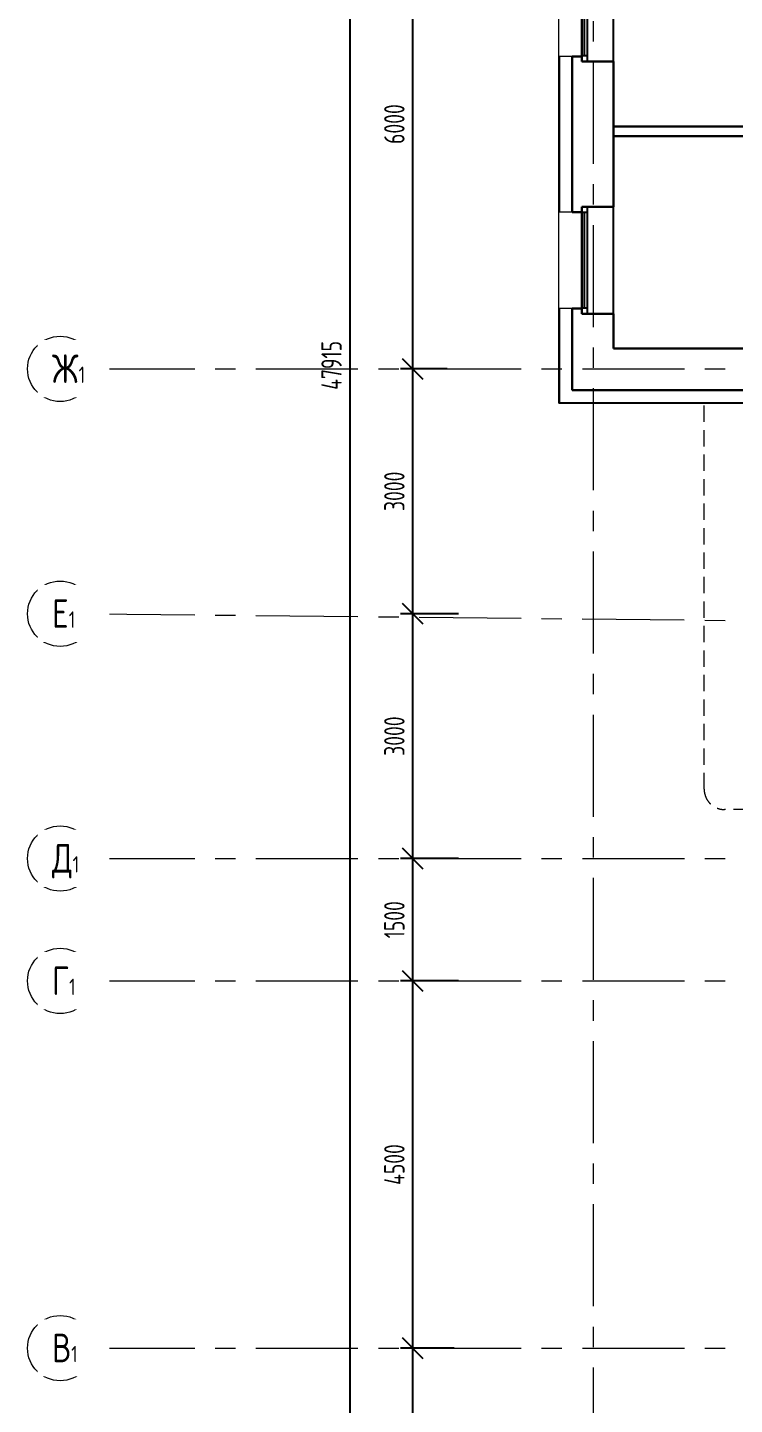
# Model space of a CAD drawing. Header units: millimetres. Extents: x -13407 to 8062823, y -2611 to 109271.
# Drawn here: x -13364 to -4700, y 38705 to 55578 of the extents above; entities that cross this region are included whole.
import ezdxf

# ---------------------------------------------------------------- set-up
doc = ezdxf.new("R2010")
doc.units = ezdxf.units.MM
doc.linetypes.add('ADSK_Штриховая_ш2 п1', pattern=[3, 2, -1])
doc.linetypes.add('CENTER', pattern=[2, 1.25, -0.25, 0.25, -0.25])
for name, color, linetype, lineweight in [('АР_Навесной фасад', 5, 'Continuous', 5), ('АР_Оси', 193, 'Continuous', 9), ('АР_Оси размеры', 164, 'Continuous', 9), ('АР_Перегородки газоблок', 165, 'Continuous', 30), ('АР_Сущ Несущая стена', 202, 'Continuous', 30), ('АР_тонкая линия', 250, 'Continuous', 0)]:
    doc.layers.add(name, color=color, linetype=linetype, lineweight=lineweight)
doc.layers.add('АР_новое окно', color=160, linetype='Continuous')
doc.styles.add('ГОСТ 2.304', font='isocpeur.ttf', dxfattribs={"width": 0.7})
doc.dimstyles.new('СПДС', dxfattribs={"dimscale": 100, "dimtxt": 2.5, "dimasz": 2.5, "dimexe": 1.5, "dimexo": 0, "dimgap": 1, "dimtad": 1, "dimdec": 0, "dimrnd": 1, "dimtxsty": 'ГОСТ 2.304', "dimblk": 'OBLIQUE', "dimcen": 2.5, "dimdle": 1.5, "dimadec": 0, "dimazin": 2, "dimtfac": 0.75, "dimtdec": 0, "dimtmove": 1, "dimatfit": 3, "dimfxl": 1, "dimtolj": 1, "dimarcsym": 1})

# ---------------------------------------------------------------- blocks, each defined once
blk = doc.blocks.new('_Oblique')
at = {"color": 0, "linetype": 'ByBlock', "lineweight": -2}
blk.add_line((-0.5, -0.5), (0.5, 0.5), dxfattribs=at)
blk = doc.blocks.new('*D525')
at = {"layer": 'АР_Оси размеры', "color": 0, "lineweight": -2, "ltscale": 100, "transparency": 16777216}
for p, q in [((-8643, 36245), (-8643, 39545)), ((-8134, 39395), (-8793, 39395)), ((-8301, 36395), (-8793, 36395))]:
    blk.add_line(p, q, dxfattribs=at)
at = {"layer": 'АР_Оси размеры', "color": 0, "lineweight": -2, "ltscale": 100, "transparency": 16777216, "xscale": 250, "yscale": 250, "zscale": 250}
for p, rotation in [((-8643, 39395), 90), ((-8643, 36395), 270)]:
    blk.add_blockref('_Oblique', p, dxfattribs=dict(at, rotation=rotation))
at = {"layer": 'АР_Оси размеры', "color": 0, "ltscale": 100, "transparency": 16777216, "insert": (-8868, 37895), "char_height": 250, "attachment_point": 5, "rotation": 90, "style": 'ГОСТ 2.304'}
blk.add_mtext('\\A1;3000', dxfattribs=at)
blk = doc.blocks.new('*D526')
at = {"layer": 'АР_Оси размеры', "color": 0, "lineweight": -2, "ltscale": 100, "transparency": 16777216}
for p, q in [((-8643, 39245), (-8643, 44045)), ((-8080, 43895), (-8793, 43895)), ((-8134, 39395), (-8793, 39395))]:
    blk.add_line(p, q, dxfattribs=at)
at = {"layer": 'АР_Оси размеры', "color": 0, "lineweight": -2, "ltscale": 100, "transparency": 16777216, "xscale": 250, "yscale": 250, "zscale": 250}
for p, rotation in [((-8643, 43895), 90), ((-8643, 39395), 270)]:
    blk.add_blockref('_Oblique', p, dxfattribs=dict(at, rotation=rotation))
at = {"layer": 'АР_Оси размеры', "color": 0, "ltscale": 100, "transparency": 16777216, "insert": (-8868, 41645), "char_height": 250, "attachment_point": 5, "rotation": 90, "style": 'ГОСТ 2.304'}
blk.add_mtext('\\A1;4500', dxfattribs=at)
blk = doc.blocks.new('*D527')
at = {"layer": 'АР_Оси размеры', "color": 0, "lineweight": -2, "ltscale": 100, "transparency": 16777216}
for p, q in [((-8080, 45395), (-8793, 45395)), ((-8643, 43745), (-8643, 45545)), ((-8080, 43895), (-8793, 43895))]:
    blk.add_line(p, q, dxfattribs=at)
at = {"layer": 'АР_Оси размеры', "color": 0, "lineweight": -2, "ltscale": 100, "transparency": 16777216, "xscale": 250, "yscale": 250, "zscale": 250}
for p, rotation in [((-8643, 45395), 90), ((-8643, 43895), 270)]:
    blk.add_blockref('_Oblique', p, dxfattribs=dict(at, rotation=rotation))
at = {"layer": 'АР_Оси размеры', "color": 0, "ltscale": 100, "transparency": 16777216, "insert": (-8868, 44645), "char_height": 250, "attachment_point": 5, "rotation": 90, "style": 'ГОСТ 2.304'}
blk.add_mtext('\\A1;1500', dxfattribs=at)
blk = doc.blocks.new('*D528')
at = {"layer": 'АР_Оси размеры', "color": 0, "lineweight": -2, "ltscale": 100, "transparency": 16777216}
for p, q in [((-8643, 45245), (-8643, 48545)), ((-8219, 48395), (-8793, 48395)), ((-8080, 45395), (-8793, 45395))]:
    blk.add_line(p, q, dxfattribs=at)
at = {"layer": 'АР_Оси размеры', "color": 0, "lineweight": -2, "ltscale": 100, "transparency": 16777216, "xscale": 250, "yscale": 250, "zscale": 250}
for p, rotation in [((-8643, 48395), 90), ((-8643, 45395), 270)]:
    blk.add_blockref('_Oblique', p, dxfattribs=dict(at, rotation=rotation))
at = {"layer": 'АР_Оси размеры', "color": 0, "ltscale": 100, "transparency": 16777216, "insert": (-8868, 46895), "char_height": 250, "attachment_point": 5, "rotation": 90, "style": 'ГОСТ 2.304'}
blk.add_mtext('\\A1;3000', dxfattribs=at)
blk = doc.blocks.new('*D529')
at = {"layer": 'АР_Оси размеры', "color": 0, "lineweight": -2, "ltscale": 100, "transparency": 16777216}
for p, q in [((-8643, 48245), (-8643, 51545)), ((-8219, 51395), (-8793, 51395)), ((-8080, 48395), (-8793, 48395))]:
    blk.add_line(p, q, dxfattribs=at)
at = {"layer": 'АР_Оси размеры', "color": 0, "lineweight": -2, "ltscale": 100, "transparency": 16777216, "xscale": 250, "yscale": 250, "zscale": 250}
for p, rotation in [((-8643, 51395), 90), ((-8643, 48395), 270)]:
    blk.add_blockref('_Oblique', p, dxfattribs=dict(at, rotation=rotation))
at = {"layer": 'АР_Оси размеры', "color": 0, "ltscale": 100, "transparency": 16777216, "insert": (-8868, 49895), "char_height": 250, "attachment_point": 5, "rotation": 90, "style": 'ГОСТ 2.304'}
blk.add_mtext('\\A1;3000', dxfattribs=at)
blk = doc.blocks.new('*D530')
at = {"layer": 'АР_Оси размеры', "color": 0, "lineweight": -2, "ltscale": 100, "transparency": 16777216}
for p, q in [((-8643, 51245), (-8643, 57545)), ((-7988, 57395), (-8793, 57395)), ((-8219, 51395), (-8793, 51395))]:
    blk.add_line(p, q, dxfattribs=at)
at = {"layer": 'АР_Оси размеры', "color": 0, "lineweight": -2, "ltscale": 100, "transparency": 16777216, "xscale": 250, "yscale": 250, "zscale": 250}
for p, rotation in [((-8643, 57395), 90), ((-8643, 51395), 270)]:
    blk.add_blockref('_Oblique', p, dxfattribs=dict(at, rotation=rotation))
at = {"layer": 'АР_Оси размеры', "color": 0, "ltscale": 100, "transparency": 16777216, "insert": (-8868, 54395), "char_height": 250, "attachment_point": 5, "rotation": 90, "style": 'ГОСТ 2.304'}
blk.add_mtext('\\A1;6000', dxfattribs=at)
blk = doc.blocks.new('*D536')
at = {"layer": 'АР_Оси размеры', "color": 0, "lineweight": -2, "ltscale": 100, "transparency": 16777216}
for p, q in [((-9413, 75545), (-9413, 27330)), ((-9469, 75395), (-9263, 75395)), ((-9469, 27480), (-9263, 27480))]:
    blk.add_line(p, q, dxfattribs=at)
at = {"layer": 'АР_Оси размеры', "color": 0, "lineweight": -2, "ltscale": 100, "transparency": 16777216, "xscale": 250, "yscale": 250, "zscale": 250}
for p, rotation in [((-9413, 75395), 90), ((-9413, 27480), 270)]:
    blk.add_blockref('_Oblique', p, dxfattribs=dict(at, rotation=rotation))
at = {"layer": 'АР_Оси размеры', "color": 0, "ltscale": 100, "transparency": 16777216, "insert": (-9638, 51438), "char_height": 250, "attachment_point": 5, "rotation": 90, "style": 'ГОСТ 2.304'}
blk.add_mtext('\\A1;47915', dxfattribs=at)
blk = doc.blocks.new('*U102')
at = {"layer": 'АР_новое окно', "lineweight": 20}
for p, q in [((0, 1310), (-70, 1310)), ((0, 0), (-70, 0))]:
    blk.add_line(p, q, dxfattribs=at)
at = {"layer": 'АР_новое окно'}
for p, q in [((-70, 1310), (-70, 0)), ((-70, 0), (-70, 1310)), ((0, 1240), (-70, 1240)), ((-35, 1240), (-35, 70)), ((0, 1310), (0, 0)), ((0, 70), (-70, 70))]:
    blk.add_line(p, q, dxfattribs=at)

msp = doc.modelspace()

# ---------------------------------------------------------------- linework, layer by layer
at = {"layer": 'АР_Навесной фасад', "ltscale": 100}
for p, q in [((-6850.1, 53315), (-6850.1, 61385)), ((-6840.1, 53315), (-6840.1, 55225)), ((-6850.1, 52032.3), (-6850.1, 53315)), ((-6850.1, 50975), (-6850.1, 52135)), ((-6840.1, 52032.3), (-6840.1, 52135)), ((-6840.1, 50985), (-6840.1, 52112.9)), ((-6850.1, 50975), (-910.2, 50975)), ((-6840.1, 50985), (-900.2, 50985))]:
    msp.add_line(p, q, dxfattribs=at)
at = {"layer": 'АР_Навесной фасад', "color": 18, "ltscale": 100, "true_color": 0x000000}
for points in [[(-6690.1, 55225), (-6850.1, 55225)], [(-6690.1, 53315), (-6850.1, 53315)], [(-6690.1, 52135), (-6850.1, 52135)]]:
    msp.add_lwpolyline(points, dxfattribs=at)
at = {"layer": 'АР_новое окно'}
for p, q in [((-6180.1, 55160), (-6180.1, 56470)), ((-6180.1, 52070), (-6180.1, 53380))]:
    msp.add_line(p, q, dxfattribs=at)
at = {"layer": 'АР_Оси', "linetype": 'CENTER', "ltscale": 1000}
for p, q in [((-6430.1, 79157.5), (-6430.1, 23425.1)), ((-12563.8, 51395), (70614.6, 51395)), ((-12563.8, 48395), (14829.8, 48105)), ((-12563.8, 45395), (70614.6, 45395)), ((-12563.8, 43895), (70614.6, 43895)), ((-12563.8, 39395), (70614.6, 39395))]:
    msp.add_line(p, q, dxfattribs=at)
at = {"layer": 'АР_Оси', "ltscale": 0.5}
for centre in [(-12963.8, 51395), (-12963.8, 48395), (-12963.8, 45395), (-12963.8, 43895), (-12963.8, 39395)]:
    msp.add_circle(centre, 400, dxfattribs=at)
at = {"layer": 'АР_Перегородки газоблок', "ltscale": 100}
for points in [[(-6180.1, 54364.9), (-350.1, 54364.9)], [(-6180.1, 54244.9), (-350.1, 54244.9)]]:
    msp.add_lwpolyline(points, dxfattribs=at)
at = {"layer": 'АР_Сущ Несущая стена', "ltscale": 100}
for p, q in [((-6690.1, 53315), (-6690.1, 55225)), ((-6571.1, 55225), (-6690.1, 55225)), ((-6571.1, 55160), (-6571.1, 55225)), ((-6571.1, 55160), (-6180.1, 55160)), ((-6180.1, 53380), (-6180.1, 55160)), ((-6571.1, 53380), (-6180.1, 53380)), ((-6571.1, 53315), (-6571.1, 53380)), ((-6571.1, 53315), (-6690.1, 53315)), ((-6690.1, 51135), (-6690.1, 52135)), ((-6571.1, 52135), (-6690.1, 52135)), ((-6571.1, 52070), (-6571.1, 52135)), ((-6571.1, 52070), (-6180.1, 52070)), ((-6180.1, 51645), (-6180.1, 52070)), ((-6180.1, 51645), (-110.2, 51645)), ((-6690.1, 51135), (-750.2, 51135))]:
    msp.add_line(p, q, dxfattribs=at)
at = {"layer": 'АР_тонкая линия', "color": 18, "linetype": 'ADSK_Штриховая_ш2 п1', "ltscale": 100, "true_color": 0x000000}
for points in [[(-5070.9, 46245.1), (-5070.9, 51005)], [(-910.2, 45995.1), (-4820.9, 45995.1)]]:
    msp.add_lwpolyline(points, dxfattribs=at)
at = {"layer": 'АР_тонкая линия', "linetype": 'ADSK_Штриховая_ш2 п1', "ltscale": 100}
msp.add_arc((-4820.9, 46245.1), 250, 180, 270, dxfattribs=at)

# ---------------------------------------------------------------- block references
at = {"layer": 'АР_новое окно', "xscale": -1, "rotation": 180}
for p in [(-6501.1, 56470), (-6501.1, 53380)]:
    msp.add_blockref('*U102', p, dxfattribs=at)

# ---------------------------------------------------------------- dimensions: what is measured, and where the dimension line sits
at = {"layer": 'АР_Оси размеры', "ltscale": 100}
for base, p1, p2, picture, middle in [((-9413.3, 27480), (-9469.1, 75395), (-9469.1, 27480), '*D536', (-9638.3, 51437.5)), ((-8642.7, 57395), (-8219.3, 51395), (-7988.5, 57395), '*D530', (-8867.7, 54395)), ((-8642.7, 51395), (-8079.8, 48395), (-8219.3, 51395), '*D529', (-8867.7, 49895)), ((-8642.7, 48395), (-8079.8, 45395), (-8219.3, 48395), '*D528', (-8867.7, 46895)), ((-8642.7, 45395), (-8079.8, 43895), (-8079.8, 45395), '*D527', (-8867.7, 44645)), ((-8642.7, 43895), (-8133.8, 39395), (-8079.8, 43895), '*D526', (-8867.7, 41645)), ((-8642.7, 39395), (-8300.8, 36395), (-8133.8, 39395), '*D525', (-8867.7, 37895))]:
    dim = msp.add_linear_dim(base=base, p1=p1, p2=p2, angle=90, dimstyle='СПДС', dxfattribs=at)
    dim.commit()
    dim.dimension.update_dxf_attribs({"geometry": picture, "text_midpoint": middle})

# ---------------------------------------------------------------- next in the draw order: texts
at = {"layer": 'АР_Оси', "char_height": 350, "width": 528.82, "attachment_point": 1, "line_spacing_factor": 1.149209, "style": 'ГОСТ 2.304', "bg_fill": 2}
for s, insert in [('{\\W0.8;Ж\\H0.57143x;1}', (-13063.6, 51572.8)), ('{\\W0.8;Е\\H0.57143x;1}', (-13063.6, 48572.8)), ('{\\W0.8;Д\\H0.57143x;1}', (-13063.6, 45572.8)), ('{\\W0.8;Г\\H0.57143x;1}', (-13063.6, 44072.8)), ('{\\W0.8;В\\H0.57143x;1}', (-13063.6, 39572.8))]:
    msp.add_mtext(s, dxfattribs=dict(at, insert=insert))

doc.saveas('drawing.dxf')
